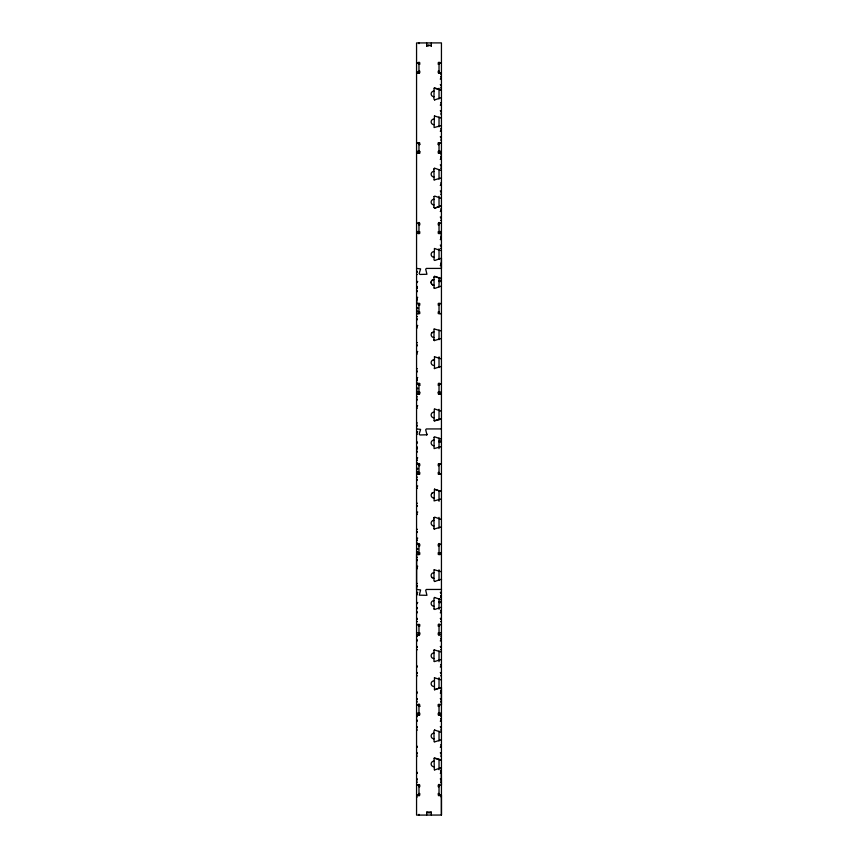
<?xml version="1.0" encoding="UTF-8"?>
<svg xmlns="http://www.w3.org/2000/svg" width="858" height="858" viewBox="0 0 858 858"><rect width="100%" height="100%" fill="white"/><g stroke="black" fill="none" stroke-linecap="round" stroke-linejoin="round"><path stroke-width="1.29" d="M441.441 579.933L441.441 42.9L416.559 42.943L416.559 815.1L441.441 815.046L441.441 795.098L438.234 795.098L438.234 793.489L439.028 793.532M441.441 687.451L441.441 704.836L438.234 704.836M441.441 634.609L438.234 634.609L438.234 632.968L441.441 632.85M416.559 552.595L419.766 552.702L419.766 554.343L416.559 554.343L416.559 589.489L420.613 589.929L419.305 595.173L426.952 595.313L425.697 590.304L426.319 589.467L441.441 589.446L441.441 579.204L434.609 581.488M416.559 268.404L420.613 268.886L419.144 273.595L419.948 274.453L426.952 274.26L425.697 269.251L426.319 268.425L441.441 268.404L441.441 258.151L434.749 260.489L434.009 259.942L434.459 248.466M416.559 428.925L420.613 429.408L419.144 434.116L419.948 434.974L426.952 434.781L425.697 429.772L426.319 428.946L441.441 428.925M433.955 277.198L434.609 276.362M433.955 517.985L434.18 517.374M433.944 168.994L434.309 168.275M433.944 650.568L434.309 649.849M434.009 196.6L433.944 207.368M434.009 276.898L434.084 288.063M434.009 329.182L433.955 339.95M434.459 356.671L434.459 368.64M434.459 489.253L434.084 500.911L441.441 498.938M434.009 517.642L434.009 528.71M434.009 569.969L433.955 580.737L434.609 581.531M434.009 650.225L434.009 661.293M427.22 434.309L426.619 434.952M434.084 88.245L433.944 99.163L434.609 99.946M434.084 758.29L434.309 769.873M434.084 437.237L434.084 448.595L441.387 446.621M431.595 333.172L432.228 332.496M431.595 493.704L432.228 493.018M434.309 409.062L434.084 420.656M434.084 437.28L434.749 436.872L441.387 439.167M434.609 729.997L433.944 730.834L434.084 741.698M434.084 196.493L434.749 196.085L441.387 198.38M434.18 88.16L441.387 90.176M434.18 569.733L441.441 571.793M434.18 758.204L441.269 760.199M434.18 328.946L441.441 331.006M434.459 115.884L434.084 127.542L441.441 125.568M434.609 597.415L433.944 598.24L434.084 609.116M434.309 649.892L441.323 652.048M434.459 677.723L434.459 689.682M441.323 205.845L434.609 208.108M434.749 208.172L441.216 205.909M441.216 286.132L434.749 288.427L434.084 288.031M441.216 338.481L434.309 340.583M441.216 418.715L434.18 420.742M434.009 608.933L434.749 609.48L441.441 607.142M441.441 659.47L434.309 661.625M434.459 689.65L441.323 687.462M434.749 689.735L441.216 687.483M434.609 769.948L441.216 767.749M432.872 520.559L433.955 520.345A2.81 2.81 0 0 0 431.145 523.155A2.81 2.81 0 0 0 433.955 525.965M434.459 115.927L441.441 118.157M434.459 248.509L441.441 250.751M434.459 597.5L441.216 599.688M434.459 677.766L441.441 679.997M434.459 356.714L441.441 358.955M434.459 489.296L441.441 491.537M441.323 366.409L434.309 368.522M441.441 526.887L434.309 529.043M441.216 97.705L434.609 99.914M441.323 767.674L441.441 785.102L438.234 785.102L438.234 786.711L439.028 786.668M433.397 359.877L433.955 359.824A2.81 2.81 0 0 0 431.145 362.655A2.81 2.81 0 0 0 433.955 365.465M434.609 168.2L441.216 170.442M434.609 276.405L441.441 278.689M434.609 489.253L441.216 491.495M434.609 730.04L441.387 732.314M441.441 177.896L434.18 179.955M441.441 739.725L434.459 741.966M441.441 418.683L434.609 420.956M426.662 45.345L431.338 45.345M426.662 46.021L428.26 46.064L428.26 45.217L431.338 46.021M416.559 62.741L419.766 62.698L419.766 64.35L418.972 64.35M441.441 62.741L438.234 62.698L438.234 64.35L439.028 64.35M416.559 62.881L418.972 62.881M439.028 62.827L441.441 62.881M439.028 63.117L441.441 63.117M418.972 71.171L419.766 71.128L419.766 72.769L416.559 72.769L418.972 72.919M439.028 71.128L438.234 71.171L438.234 72.769L441.441 72.726M416.559 71.9L418.972 71.9M439.028 72.855L441.441 72.919M440.84 74.507L441.441 74.517M440.84 76.437L441.441 76.437M440.637 76.641L441.441 76.641M440.637 78.099L441.441 78.099M440.24 79.054L441.441 79.054M440.24 84.674L441.441 84.674M440.637 85.618L441.441 85.585M440.637 87.881L441.441 87.881M440.637 102.713L441.441 102.713M440.637 104.172L441.441 104.172M440.24 105.126L441.441 105.126M440.24 110.746L441.441 110.746M440.637 111.69L441.441 111.658M440.637 113.953L441.441 113.953M440.637 128.786L441.441 128.786M440.637 130.244L441.441 130.244M440.24 131.199L441.441 131.199M440.24 136.819L441.441 136.819M440.637 137.763L441.441 137.73M440.637 140.026L441.441 140.026M438.234 143.007L441.441 142.964M418.972 143.147L416.559 143.093L419.766 142.964L419.766 144.605M439.028 143.147L441.441 143.147M418.972 144.562L419.766 144.562M438.234 144.562L439.028 144.562M416.559 151.276L418.972 151.276M439.028 151.276L441.441 151.276M418.972 151.383L419.766 151.426M439.028 151.426L438.234 151.383L438.234 153.035L441.441 152.992M419.766 152.992L416.559 153.035L418.972 153.121L418.972 142.75M441.441 153.174L439.028 153.121L439.028 142.75M440.84 154.772L441.441 154.783M440.84 156.703L441.441 156.703M440.637 156.907L441.441 156.907M440.637 158.365L441.441 158.365M440.24 159.32L441.441 159.32M440.24 164.929L441.441 164.929M440.637 165.884L441.441 165.851M440.637 168.147L441.441 168.147M440.637 182.979L441.441 182.979M440.637 184.438L441.441 184.438M440.24 185.382L441.441 185.382M440.24 191.002L441.441 191.002M440.637 191.956L441.441 191.924M440.637 194.219L441.441 194.219M440.637 209.052L441.441 209.052M440.637 210.51L441.441 210.51M440.24 211.454L441.441 211.454M440.24 217.074L441.441 217.074M440.637 218.029L441.441 217.996M440.637 220.292L441.441 220.292M416.559 223.262L419.766 223.219L419.766 224.871L418.972 224.871M441.441 223.219L438.234 223.262L438.234 224.871L439.028 224.828M416.559 223.412L418.972 223.412M439.028 223.359L441.441 223.412M416.559 231.542L418.972 231.542M439.028 231.542L441.441 231.542M418.972 231.649L419.766 231.692L419.766 233.301L416.559 233.301M439.028 231.692L438.234 231.649L438.234 233.301L441.441 233.258M416.559 233.387L418.972 233.44M439.028 233.387L441.441 233.44M440.84 235.028L441.441 235.049M440.84 236.969L441.441 236.969M440.637 237.173L441.441 237.173M440.637 238.631L441.441 238.631M440.24 239.575L441.441 239.575M440.24 245.195L441.441 245.195M440.637 246.149L441.441 246.117M440.637 248.402L441.441 248.402M440.637 263.245L441.441 263.245M440.637 264.704L441.441 264.704M440.24 265.648L441.441 265.648M416.559 271.267L417.16 271.267M416.559 272.19L417.363 272.19M416.559 274.474L417.363 274.474M439.028 280.459L441.441 280.459M416.559 281.521L417.76 281.499M439.028 281.499L441.441 281.499M416.559 282.529L417.46 282.529M416.559 286.508L417.46 286.508M416.559 287.548L417.46 287.548M416.559 288.513L417.363 288.513M416.559 290.808L417.363 290.776M416.559 291.72L417.16 291.72M416.559 297.34L417.76 297.34M416.559 298.252L417.363 298.294M416.559 299.753L417.363 299.753M416.559 299.946L417.16 299.946M416.559 302.07L417.16 302.059M416.559 303.485L419.766 303.528L419.766 305.137L418.972 305.094M441.441 303.485L438.234 303.528L438.234 305.137L439.028 305.137M416.559 303.668L418.972 303.668M439.028 303.668L441.441 303.668M416.559 307.786L417.76 307.786M416.559 308.59L417.76 308.59M416.559 311.004L417.76 311.004M416.559 311.797L417.76 311.797M418.972 311.958L419.766 311.915L419.766 313.556L416.559 313.513M439.028 311.915L438.234 311.958L438.234 313.556L441.441 313.513M416.559 313.706L418.972 313.653L418.972 303.142M441.441 313.653L439.028 313.653L439.028 303.142M416.559 316.634L417.363 316.634M416.559 318.929L417.363 318.886M416.559 319.841L417.16 319.841M416.559 325.461L417.76 325.461M416.559 326.405L417.363 326.405M416.559 327.863L417.363 327.863M416.559 342.707L417.363 342.707M416.559 345.002L417.363 344.959M416.559 345.913L417.16 345.913M416.559 351.533L417.76 351.533M416.559 352.477L417.363 352.477M416.559 353.936L417.363 353.936M416.559 368.779L417.363 368.779M416.559 371.064L417.363 371.031M416.559 371.986L417.16 371.986M416.559 377.606L417.76 377.606M416.559 378.55L417.363 378.55M416.559 380.008L417.363 380.008M416.559 380.212L417.16 380.212M416.559 382.314L417.16 382.314M416.559 383.751L419.766 383.794M441.441 383.794L438.234 383.751L438.234 385.392L439.028 385.349M416.559 383.934L418.972 383.934M439.028 383.934L441.441 383.934M418.972 385.392L419.766 385.349M416.559 388.052L417.76 388.052M416.559 388.856L417.76 388.856M416.559 391.259L417.76 391.259M416.559 392.063L419.766 392.213M438.234 392.213L441.441 392.063M416.559 393.779L419.766 393.822L419.766 392.181M441.441 393.779L438.234 393.822L438.234 392.181M416.559 393.908L418.972 393.972M439.028 393.929L441.441 393.929M416.559 396.889L417.363 396.889M416.559 399.185L417.363 399.152M416.559 400.107L417.16 400.107M416.559 405.727L417.76 405.727M416.559 406.638L417.363 406.671M416.559 408.129L417.363 408.129M416.559 422.962L417.363 422.962M416.559 425.257L417.363 425.225M416.559 426.179L417.16 426.179M416.559 431.799L417.76 431.799M416.559 432.711L417.363 432.743M416.559 434.202L417.363 434.202M439.028 440.991L441.441 440.991M416.559 442.02L417.46 442.02M439.028 441.988L441.441 442.02M416.559 443.05L417.46 443.05M416.559 447.039L417.46 447.039M416.559 448.069L417.46 448.069M416.559 449.034L417.363 449.034M416.559 451.329L417.363 451.297M416.559 452.252L417.16 452.252M416.559 457.861L417.76 457.861M416.559 458.816L417.363 458.816M416.559 460.274L417.363 460.274M416.559 462.591L417.16 462.591M416.559 464.049L419.766 464.017L419.766 465.658L418.972 465.615M441.441 464.049L438.234 464.017L438.234 465.658L439.028 465.615M416.559 464.146L418.972 464.21M439.028 464.189L441.441 464.189M416.559 468.318L417.76 468.318M416.559 469.111L417.76 469.111M416.559 471.525L417.76 471.525M416.559 472.329L417.76 472.329M418.972 472.479L419.766 472.436L419.766 474.088L416.559 474.045M439.028 472.436L438.234 472.479L438.234 474.088L441.441 474.045M416.559 474.238L418.972 474.184L418.972 463.406M441.441 474.163L439.028 474.163L439.028 463.674M416.559 477.155L417.363 477.155M416.559 479.45L417.363 479.418M416.559 480.362L417.16 480.362M416.559 485.982L417.76 485.982M416.559 486.904L417.363 486.936M416.559 488.395L417.363 488.395M416.559 503.228L417.363 503.228M416.559 505.523L417.363 505.491M416.559 506.435L417.16 506.435M416.559 512.054L417.76 512.054M416.559 512.977L417.363 513.009M416.559 514.468L417.363 514.468M416.559 529.3L417.363 529.3M416.559 531.595L417.363 531.563M416.559 532.507L417.16 532.507M416.559 538.127L417.76 538.127M416.559 539.081L417.363 539.081M416.559 540.54L417.363 540.54M416.559 542.846L417.16 542.846M416.559 544.272L419.766 544.315L419.766 545.924L418.972 545.924M441.441 544.315L438.234 544.272L438.234 545.924L439.028 545.881M416.559 544.465L418.972 544.465M439.028 544.455L441.441 544.455M416.559 548.573L417.76 548.573M416.559 549.377L417.76 549.377M416.559 551.791L417.76 551.791M441.441 552.595L438.234 552.702L438.234 554.343L441.441 554.343M416.559 554.45L418.972 554.504M439.028 554.44L441.441 554.44M416.559 557.421L417.363 557.421M416.559 559.716L417.363 559.684M416.559 560.628L417.16 560.628M416.559 566.248L417.76 566.248M416.559 567.202L417.363 567.202M416.559 568.661L417.363 568.661M416.559 583.494L417.363 583.494M416.559 585.789L417.363 585.757M416.559 586.7L417.16 586.7M416.559 592.32L417.76 592.32M440.24 592.32L441.441 592.32M416.559 593.232L417.363 593.275M440.637 593.275L441.441 593.232M416.559 594.733L417.363 594.733M440.637 595.527L441.441 595.527M440.54 596.492L441.441 596.492M440.54 597.533L441.441 597.533M439.028 601.512L441.441 601.512M416.559 602.552L417.76 602.552M439.028 602.552L441.441 602.552M416.559 603.582L417.46 603.582M416.559 607.561L417.46 607.561M416.559 608.601L417.46 608.601M440.637 610.37L441.441 610.37M416.559 611.861L417.363 611.861M440.637 611.829L441.441 611.829M416.559 612.773L417.363 612.773M440.24 612.773L441.441 612.773M416.559 618.393L417.363 618.393M440.24 618.393L441.441 618.393M416.559 619.304L417.363 619.304M440.637 619.347L441.441 619.304M416.559 621.6L417.363 621.6M440.637 621.6L441.441 621.6M416.559 624.538L419.766 624.581L419.766 626.179L418.972 626.147M416.559 624.731L418.972 624.731M439.028 624.635L439.832 624.635M440.637 624.635L441.441 624.635L438.234 624.581L438.234 626.179L439.028 626.179M416.559 632.85L419.766 633M416.559 634.566L419.766 634.609L419.766 632.968M416.559 634.705L418.972 634.759M440.84 636.218L441.441 636.228M416.559 636.368L417.363 636.357M440.84 638.288L441.441 638.288M440.637 638.481L441.441 638.481M416.559 639.939L417.363 639.939M440.637 639.939L441.441 639.939M416.559 640.894L417.363 640.894M440.24 640.894L441.441 640.894M416.559 646.514L417.363 646.514M440.24 646.514L441.441 646.514M416.559 647.425L417.363 647.425M440.637 647.458L441.441 647.425M416.559 649.72L417.363 649.72M440.637 649.72L441.441 649.72M440.637 664.553L441.441 664.553M416.559 666.044L417.363 666.044M440.637 666.012L441.441 666.012M416.559 666.966L417.363 666.966M440.24 666.966L441.441 666.966M416.559 672.586L417.363 672.586M440.24 672.586L441.441 672.586M416.559 673.498L417.363 673.53M440.637 673.53L441.441 673.498M416.559 675.793L417.363 675.793M440.637 675.793L441.441 675.793M440.637 690.626L441.441 690.626M416.559 692.084L417.363 692.084M440.637 692.084L441.441 692.084M416.559 693.039L417.363 693.039M440.24 693.039L441.441 693.039M416.559 698.659L417.363 698.659M440.24 698.659L441.441 698.659M416.559 699.57L417.363 699.602M440.637 699.602L441.441 699.57M416.559 701.865L417.363 701.865M440.637 701.865L441.441 701.865M418.972 704.997L416.559 704.944L419.766 704.804L419.766 706.445M418.972 706.445L419.766 706.402M439.028 706.402L438.234 706.445L438.234 704.804M416.559 713.116L419.766 713.223L419.766 714.875L416.559 714.832M441.441 713.116L438.234 713.266L438.234 714.875L441.441 714.875L440.637 714.886M416.559 715.025L418.972 715.025M439.028 714.886L439.832 714.886M440.84 716.473L441.441 716.494M416.559 716.623L417.363 716.623M440.84 718.543L441.441 718.543M440.637 718.747L441.441 718.747M416.559 720.237L417.363 720.205M440.637 720.205L441.441 720.205M416.559 721.16L417.363 721.16M440.24 721.16L441.441 721.16M416.559 726.769L417.363 726.769M440.24 726.769L441.441 726.769M416.559 727.691L417.363 727.691M440.637 727.723L441.441 727.691M416.559 729.986L417.363 729.986M440.637 729.986L441.441 729.986M440.637 744.819L441.441 744.819M416.559 746.31L417.363 746.31M440.637 746.278L441.441 746.278M416.559 747.232L417.363 747.232M440.24 747.232L441.441 747.232M416.559 752.841L417.363 752.841M440.24 752.841L441.441 752.841M416.559 753.764L417.363 753.764M440.637 753.796L441.441 753.764M416.559 756.059L417.363 756.059M440.637 756.059L441.441 756.059M440.637 770.892L441.441 770.892M416.559 772.35L417.363 772.382M440.637 772.35L441.441 772.35M416.559 773.305L417.363 773.305M440.24 773.305L441.441 773.305M416.559 778.914L417.363 778.914M440.24 778.914L441.441 778.914M416.559 779.836L417.363 779.836M440.637 779.868L441.441 779.836M416.559 782.131L417.363 782.131M440.637 782.131L441.441 782.131M416.559 785.102L419.766 785.059L419.766 786.711L418.972 786.711M416.559 785.263L418.972 785.263M418.972 793.489L419.766 793.532L419.766 795.13L416.559 795.13M416.559 794.851L417.363 794.851M418.168 794.851L418.972 794.851M439.028 794.851L441.441 794.851M416.559 795.291L418.972 795.291M439.028 795.151L439.832 795.151M440.637 795.151L441.441 795.151M440.84 796.739L441.044 796.75M416.559 796.878L417.363 796.9M426.662 812.644L431.338 812.644M434.749 517.181L441.441 519.476M441.323 411.218L434.749 408.976M434.749 87.924L441.216 90.144M434.749 276.394L441.216 278.657M434.749 757.968L441.216 760.188M434.459 208.108L433.944 207.325M433.955 339.907L434.309 340.626M432.228 577.713L431.595 577.037M434.18 528.978L433.955 528.378M434.084 179.869L433.944 168.951M441.441 588.996L441.441 815.089M439.028 62.076L439.028 73.316M439.028 88.245L439.028 98.885M439.028 116.978L439.028 126.78M439.028 169.509L439.028 179.15M439.028 196.321L439.028 207.046M439.028 222.436L439.028 233.837M439.028 248.777L439.028 259.416M439.028 277.477L439.028 286.819M439.028 330.04L439.028 339.671M439.028 356.853L439.028 367.567M439.028 382.958L439.028 394.326M439.028 409.298L439.028 419.937M439.028 437.998L439.028 448.67M439.028 490.561L439.028 501.286M439.028 517.363L439.028 528.088M439.028 543.479L439.028 554.826M439.028 569.83L439.028 580.469M439.028 598.519L439.028 609.201M439.028 623.83L439.028 635.542M439.028 650.954L439.028 661.679M439.028 677.766L439.028 688.491M439.028 704.01L439.028 714.993M439.028 731.22L439.028 740.99M439.028 759.083L439.028 769.723M439.028 784.319L439.028 795.956M438.234 142.964L438.234 144.605M431.338 42.9L431.338 46.064M431.338 815.089L431.338 811.829L429.74 811.829L429.74 812.676M428.26 812.676L428.26 811.829L426.662 811.829L426.662 815.089M426.662 42.9L426.662 46.064M419.766 151.383L419.766 153.035M419.766 383.751L419.766 385.392M418.972 42.921L418.972 43.651M418.972 62.076L418.972 73.316M418.972 222.436L418.972 233.837M418.972 382.958L418.972 394.294M418.972 543.479L418.972 554.826M418.972 624.195L418.972 635.563M418.972 703.796L418.972 714.993M418.972 784.459L418.972 796.052M418.972 814.317L418.972 815.046M433.944 766.773A2.81 2.81 0 0 1 431.145 763.963A2.81 2.81 0 0 1 433.944 761.153M433.944 738.835A2.81 2.81 0 0 1 431.145 736.025A2.81 2.81 0 0 1 433.944 733.215M433.944 686.507A2.81 2.81 0 0 1 431.145 683.708A2.81 2.81 0 0 1 433.944 680.898M433.944 658.569A2.81 2.81 0 0 1 431.145 655.759A2.81 2.81 0 0 1 433.944 652.949M433.944 606.231A2.81 2.81 0 0 1 431.145 603.421A2.81 2.81 0 0 1 433.944 600.611M433.955 578.303A2.81 2.81 0 0 1 431.134 575.493A2.81 2.81 0 0 1 433.955 572.694M433.955 498.048A2.81 2.81 0 0 1 431.145 495.238A2.81 2.81 0 0 1 433.955 492.428M433.955 445.71A2.81 2.81 0 0 1 431.145 442.9A2.81 2.81 0 0 1 433.955 440.09M433.955 417.782A2.81 2.81 0 0 1 431.134 414.972A2.81 2.81 0 0 1 433.944 412.162M433.955 337.516A2.799 2.799 0 0 1 431.145 334.717A2.799 2.799 0 0 1 433.955 331.917M433.944 176.973A2.81 2.799 0 0 1 431.145 174.174A2.81 2.799 0 0 1 433.944 171.364M433.944 124.657A2.81 2.81 0 0 1 431.145 121.847A2.81 2.81 0 0 1 433.944 119.047M433.944 96.707A2.81 2.81 0 0 1 431.145 93.908A2.81 2.81 0 0 1 433.944 91.098M433.944 257.239A2.81 2.799 0 0 1 431.145 254.429A2.81 2.799 0 0 1 433.944 251.63M433.944 204.912A2.81 2.81 0 0 1 431.145 202.113A2.81 2.81 0 0 1 433.944 199.303M431.145 282.389A2.81 2.81 0 0 0 433.955 285.199A2.81 2.81 0 0 1 431.145 282.368A2.81 2.81 0 0 1 433.944 279.558A2.81 2.81 0 0 0 431.145 282.389"/></g></svg>
